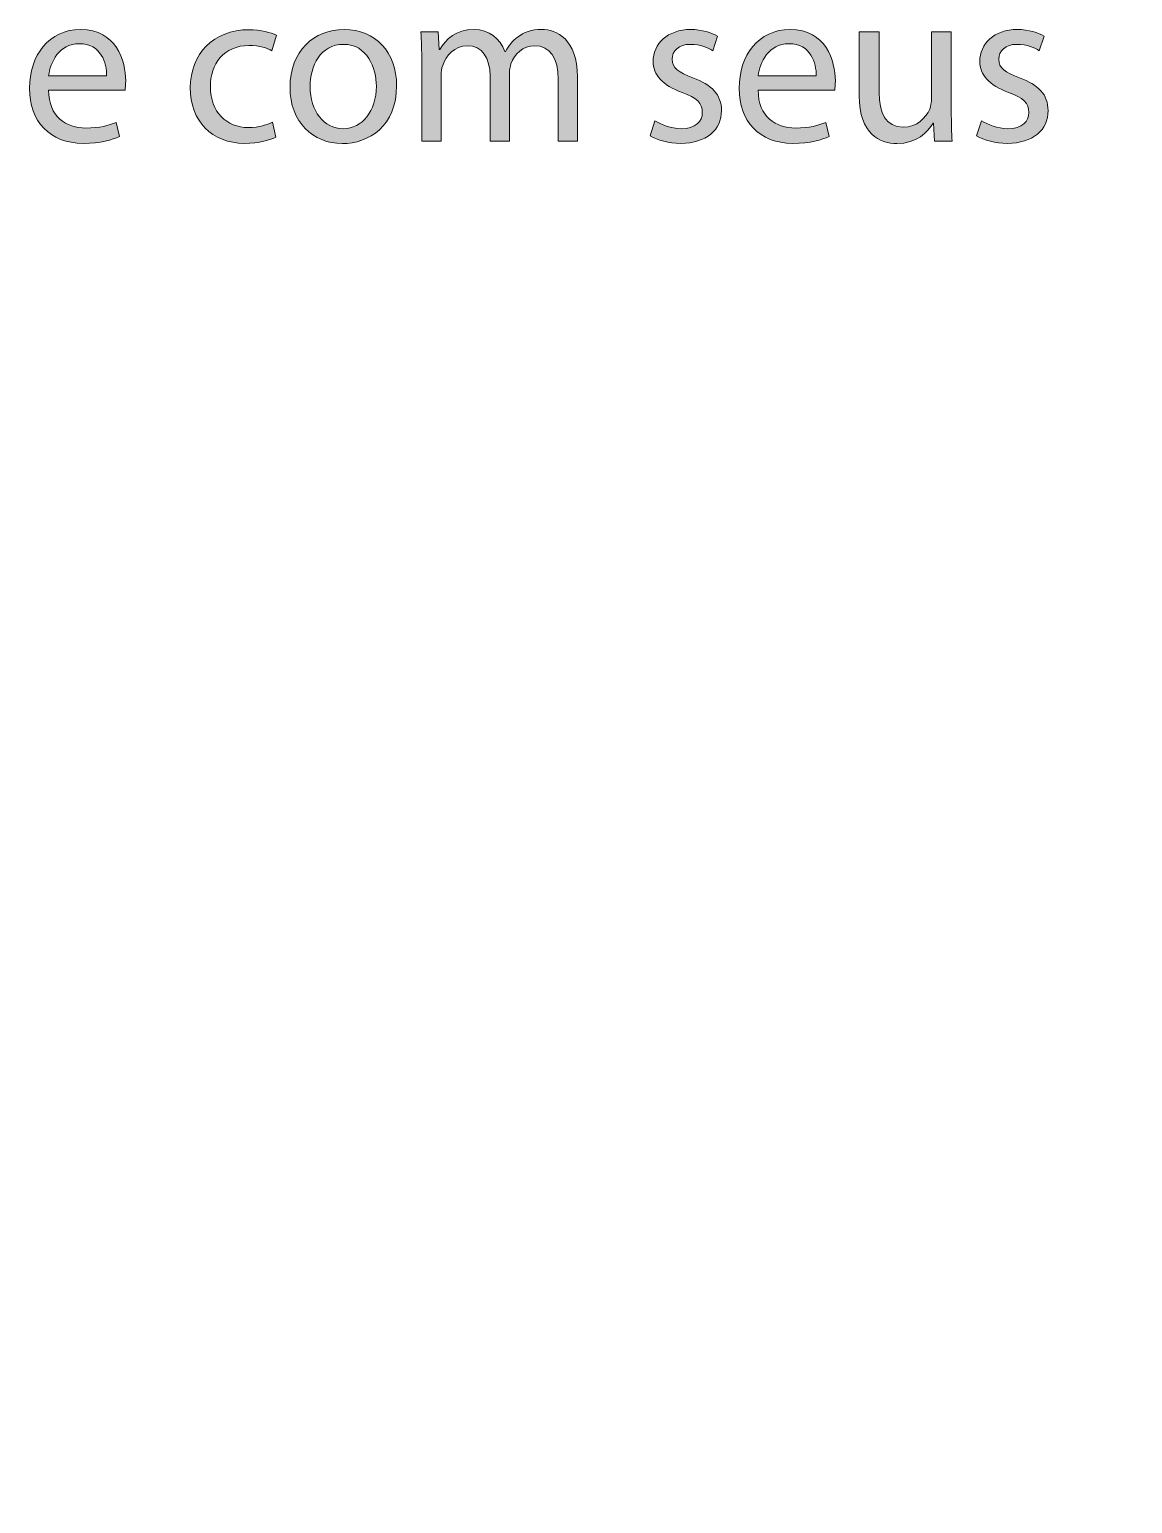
# Model space of a CAD drawing. Header units: inches. Extents: x -507 to 1392, y -754 to 68.
# Drawn here: x 751.2 to 800.1, y -107.8 to -42.5 of the extents above; entities that cross this region are included whole.
import ezdxf

# ---------------------------------------------------------------- set-up
doc = ezdxf.new("R2010")
doc.units = ezdxf.units.IN
doc.header["$MEASUREMENT"] = 0
doc.linetypes.add('AI-Linetype-4', pattern=[3.008832, 2.005888, -1.002944])
doc.layers.add('back', color=7, linetype='Continuous')

# ---------------------------------------------------------------- blocks, each defined once
blk = doc.blocks.new('block 185')
at = {"layer": 'back', "color": 7, "linetype": 'AI-Linetype-4', "lineweight": 35, "true_color": 0xffffff}
blk.add_open_spline([(762.746, -133.725), (771.227, -133.725), (798.792, -133.725), (803.542, -133.725), (812.5, -133.725), (815.443, -134.083), (815.443, -119.792), (815.443, -101.43), (815.443, -72.871), (815.443, -67.337), (815.443, -64.222), (818.266, -62.574), (820.225, -62.555), (824.061, -62.519), (828.601, -62.545), (831.878, -62.553)], degree=3, knots=[0, 0, 0, 0, 1, 1, 1, 2, 2, 2, 3, 3, 3, 4, 4, 4, 5, 5, 5, 5], dxfattribs=at)
blk = doc.blocks.new('block 184')
at = {"layer": 'back'}
blk.add_blockref('block 185', (0, 0), dxfattribs=at)
blk = doc.blocks.new('block 190')
at = {"layer": 'back', "true_color": 0x231f20}
h = blk.add_hatch(color=250, dxfattribs=at)
h.dxf.hatch_style = 2
edge = h.paths.add_edge_path()
edge.add_spline(control_points=[(752.015, -45.158), (752.034, -46.348), (752.794, -46.837), (753.674, -46.837), (754.303, -46.837), (754.683, -46.728), (755.013, -46.587), (755.013, -46.587), (755.162, -47.217), (755.162, -47.217), (754.853, -47.357), (754.323, -47.517), (753.554, -47.517), (752.064, -47.517), (751.175, -46.538), (751.175, -45.078), (751.175, -43.619), (752.034, -42.47), (753.443, -42.47), (755.022, -42.47), (755.442, -43.859), (755.442, -44.749), (755.442, -44.928), (755.423, -45.068), (755.412, -45.158), (755.412, -45.158), (752.015, -45.158), (752.015, -45.158)], knot_values=[0, 0, 0, 0, 1, 1, 1, 2, 2, 2, 3, 3, 3, 4, 4, 4, 5, 5, 5, 6, 6, 6, 7, 7, 7, 8, 8, 8, 9, 9, 9, 9], degree=3, periodic=1)
edge = h.paths.add_edge_path()
edge.add_spline(control_points=[(754.593, -44.529), (754.603, -43.969), (754.363, -43.1), (753.373, -43.1), (752.484, -43.1), (752.094, -43.919), (752.024, -44.529), (752.024, -44.529), (754.593, -44.529), (754.593, -44.529)], knot_values=[0, 0, 0, 0, 1, 1, 1, 2, 2, 2, 3, 3, 3, 3], degree=3, periodic=1)
h = blk.add_hatch(color=250, dxfattribs=at)
h.dxf.hatch_style = 2
edge = h.paths.add_edge_path()
edge.add_spline(control_points=[(767.452, -44.958), (767.452, -46.748), (766.213, -47.527), (765.043, -47.527), (763.734, -47.527), (762.725, -46.567), (762.725, -45.038), (762.725, -43.419), (763.784, -42.47), (765.123, -42.47), (766.513, -42.47), (767.452, -43.479), (767.452, -44.958)], knot_values=[0, 0, 0, 0, 1, 1, 1, 2, 2, 2, 3, 3, 3, 4, 4, 4, 4], degree=3, periodic=1)
edge = h.paths.add_edge_path()
edge.add_spline(control_points=[(763.614, -45.008), (763.614, -46.068), (764.224, -46.867), (765.083, -46.867), (765.923, -46.867), (766.553, -46.078), (766.553, -44.988), (766.553, -44.169), (766.143, -43.129), (765.104, -43.129), (764.063, -43.129), (763.614, -44.089), (763.614, -45.008)], knot_values=[0, 0, 0, 0, 1, 1, 1, 2, 2, 2, 3, 3, 3, 4, 4, 4, 4], degree=3, periodic=1)
h = blk.add_hatch(color=250, dxfattribs=at)
h.dxf.hatch_style = 2
edge = h.paths.add_edge_path()
edge.add_spline(control_points=[(768.564, -43.889), (768.564, -43.389), (768.555, -42.979), (768.524, -42.58), (768.524, -42.58), (769.294, -42.58), (769.294, -42.58), (769.294, -42.58), (769.334, -43.359), (769.334, -43.359), (769.334, -43.359), (769.364, -43.359), (769.364, -43.359), (769.634, -42.899), (770.084, -42.47), (770.883, -42.47), (771.543, -42.47), (772.043, -42.87), (772.253, -43.439), (772.253, -43.439), (772.272, -43.439), (772.272, -43.439), (772.423, -43.169), (772.612, -42.959), (772.812, -42.81), (773.103, -42.59), (773.422, -42.47), (773.882, -42.47), (774.521, -42.47), (775.471, -42.89), (775.471, -44.568), (775.471, -44.568), (775.471, -47.417), (775.471, -47.417), (775.471, -47.417), (774.611, -47.417), (774.611, -47.417), (774.611, -47.417), (774.611, -44.679), (774.611, -44.679), (774.611, -43.749), (774.271, -43.189), (773.562, -43.189), (773.062, -43.189), (772.672, -43.559), (772.522, -43.989), (772.482, -44.109), (772.452, -44.269), (772.452, -44.429), (772.452, -44.429), (772.452, -47.417), (772.452, -47.417), (772.452, -47.417), (771.593, -47.417), (771.593, -47.417), (771.593, -47.417), (771.593, -44.519), (771.593, -44.519), (771.593, -43.749), (771.253, -43.189), (770.583, -43.189), (770.034, -43.189), (769.634, -43.629), (769.494, -44.069), (769.444, -44.199), (769.424, -44.349), (769.424, -44.499), (769.424, -44.499), (769.424, -47.417), (769.424, -47.417), (769.424, -47.417), (768.564, -47.417), (768.564, -47.417), (768.564, -47.417), (768.564, -43.889), (768.564, -43.889)], knot_values=[0, 0, 0, 0, 1, 1, 1, 2, 2, 2, 3, 3, 3, 4, 4, 4, 5, 5, 5, 6, 6, 6, 7, 7, 7, 8, 8, 8, 9, 9, 9, 10, 10, 10, 11, 11, 11, 12, 12, 12, 13, 13, 13, 14, 14, 14, 15, 15, 15, 16, 16, 16, 17, 17, 17, 18, 18, 18, 19, 19, 19, 20, 20, 20, 21, 21, 21, 22, 22, 22, 23, 23, 23, 24, 24, 24, 25, 25, 25, 25], degree=3, periodic=1)
h = blk.add_hatch(color=250, dxfattribs=at)
h.dxf.hatch_style = 2
edge = h.paths.add_edge_path()
edge.add_spline(control_points=[(778.904, -46.518), (779.164, -46.688), (779.624, -46.867), (780.063, -46.867), (780.703, -46.867), (781.004, -46.547), (781.004, -46.147), (781.004, -45.728), (780.754, -45.498), (780.104, -45.258), (779.234, -44.948), (778.824, -44.469), (778.824, -43.889), (778.824, -43.109), (779.454, -42.47), (780.494, -42.47), (780.983, -42.47), (781.413, -42.61), (781.683, -42.77), (781.683, -42.77), (781.463, -43.409), (781.463, -43.409), (781.273, -43.289), (780.924, -43.129), (780.474, -43.129), (779.954, -43.129), (779.664, -43.429), (779.664, -43.789), (779.664, -44.189), (779.954, -44.369), (780.584, -44.608), (781.423, -44.928), (781.853, -45.348), (781.853, -46.068), (781.853, -46.917), (781.193, -47.517), (780.044, -47.517), (779.515, -47.517), (779.024, -47.387), (778.685, -47.187), (778.685, -47.187), (778.904, -46.518), (778.904, -46.518)], knot_values=[0, 0, 0, 0, 1, 1, 1, 2, 2, 2, 3, 3, 3, 4, 4, 4, 5, 5, 5, 6, 6, 6, 7, 7, 7, 8, 8, 8, 9, 9, 9, 10, 10, 10, 11, 11, 11, 12, 12, 12, 13, 13, 13, 14, 14, 14, 14], degree=3, periodic=1)
h = blk.add_hatch(color=250, dxfattribs=at)
h.dxf.hatch_style = 2
edge = h.paths.add_edge_path()
edge.add_spline(control_points=[(783.475, -45.158), (783.494, -46.348), (784.254, -46.837), (785.133, -46.837), (785.763, -46.837), (786.143, -46.728), (786.473, -46.587), (786.473, -46.587), (786.622, -47.217), (786.622, -47.217), (786.312, -47.357), (785.783, -47.517), (785.014, -47.517), (783.524, -47.517), (782.635, -46.538), (782.635, -45.078), (782.635, -43.619), (783.494, -42.47), (784.903, -42.47), (786.482, -42.47), (786.902, -43.859), (786.902, -44.749), (786.902, -44.928), (786.883, -45.068), (786.872, -45.158), (786.872, -45.158), (783.475, -45.158), (783.475, -45.158)], knot_values=[0, 0, 0, 0, 1, 1, 1, 2, 2, 2, 3, 3, 3, 4, 4, 4, 5, 5, 5, 6, 6, 6, 7, 7, 7, 8, 8, 8, 9, 9, 9, 9], degree=3, periodic=1)
edge = h.paths.add_edge_path()
edge.add_spline(control_points=[(786.053, -44.529), (786.062, -43.969), (785.823, -43.1), (784.833, -43.1), (783.944, -43.1), (783.554, -43.919), (783.484, -44.529), (783.484, -44.529), (786.053, -44.529), (786.053, -44.529)], knot_values=[0, 0, 0, 0, 1, 1, 1, 2, 2, 2, 3, 3, 3, 3], degree=3, periodic=1)
h = blk.add_hatch(color=250, dxfattribs=at)
h.dxf.hatch_style = 2
edge = h.paths.add_edge_path()
edge.add_spline(control_points=[(793.384, -46.518), (793.644, -46.688), (794.104, -46.867), (794.543, -46.867), (795.183, -46.867), (795.483, -46.547), (795.483, -46.147), (795.483, -45.728), (795.233, -45.498), (794.583, -45.258), (793.714, -44.948), (793.304, -44.469), (793.304, -43.889), (793.304, -43.109), (793.934, -42.47), (794.974, -42.47), (795.463, -42.47), (795.893, -42.61), (796.162, -42.77), (796.162, -42.77), (795.942, -43.409), (795.942, -43.409), (795.753, -43.289), (795.403, -43.129), (794.953, -43.129), (794.434, -43.129), (794.144, -43.429), (794.144, -43.789), (794.144, -44.189), (794.434, -44.369), (795.063, -44.608), (795.902, -44.928), (796.332, -45.348), (796.332, -46.068), (796.332, -46.917), (795.673, -47.517), (794.523, -47.517), (793.994, -47.517), (793.504, -47.387), (793.164, -47.187), (793.164, -47.187), (793.384, -46.518), (793.384, -46.518)], knot_values=[0, 0, 0, 0, 1, 1, 1, 2, 2, 2, 3, 3, 3, 4, 4, 4, 5, 5, 5, 6, 6, 6, 7, 7, 7, 8, 8, 8, 9, 9, 9, 10, 10, 10, 11, 11, 11, 12, 12, 12, 13, 13, 13, 14, 14, 14, 14], degree=3, periodic=1)
h = blk.add_hatch(color=250, dxfattribs=at)
h.dxf.hatch_style = 2
edge = h.paths.add_edge_path()
edge.add_spline(control_points=[(762.103, -47.237), (761.873, -47.357), (761.363, -47.517), (760.713, -47.517), (759.254, -47.517), (758.305, -46.527), (758.305, -45.048), (758.305, -43.559), (759.324, -42.479), (760.903, -42.479), (761.423, -42.479), (761.883, -42.61), (762.122, -42.729), (762.122, -42.729), (761.923, -43.409), (761.923, -43.409), (761.713, -43.289), (761.383, -43.179), (760.903, -43.179), (759.794, -43.179), (759.194, -43.999), (759.194, -45.008), (759.194, -46.128), (759.914, -46.817), (760.873, -46.817), (761.373, -46.817), (761.703, -46.688), (761.952, -46.578), (761.952, -46.578), (762.103, -47.237), (762.103, -47.237)], knot_values=[0, 0, 0, 0, 1, 1, 1, 2, 2, 2, 3, 3, 3, 4, 4, 4, 5, 5, 5, 6, 6, 6, 7, 7, 7, 8, 8, 8, 9, 9, 9, 10, 10, 10, 10], degree=3, periodic=1)
h = blk.add_hatch(color=250, dxfattribs=at)
h.dxf.hatch_style = 2
edge = h.paths.add_edge_path()
edge.add_spline(control_points=[(792.042, -46.098), (792.042, -46.598), (792.052, -47.037), (792.082, -47.417), (792.082, -47.417), (791.303, -47.417), (791.303, -47.417), (791.303, -47.417), (791.253, -46.627), (791.253, -46.627), (791.253, -46.627), (791.232, -46.627), (791.232, -46.627), (791.003, -47.017), (790.493, -47.527), (789.634, -47.527), (788.874, -47.527), (787.964, -47.107), (787.964, -45.408), (787.964, -45.408), (787.964, -42.58), (787.964, -42.58), (787.964, -42.58), (788.844, -42.58), (788.844, -42.58), (788.844, -42.58), (788.844, -45.258), (788.844, -45.258), (788.844, -46.178), (789.124, -46.797), (789.923, -46.797), (790.513, -46.797), (790.923, -46.388), (791.083, -45.998), (791.133, -45.868), (791.162, -45.708), (791.162, -45.548), (791.162, -45.548), (791.162, -42.58), (791.162, -42.58), (791.162, -42.58), (792.042, -42.58), (792.042, -42.58), (792.042, -42.58), (792.042, -46.098), (792.042, -46.098)], knot_values=[0, 0, 0, 0, 1, 1, 1, 2, 2, 2, 3, 3, 3, 4, 4, 4, 5, 5, 5, 6, 6, 6, 7, 7, 7, 8, 8, 8, 9, 9, 9, 10, 10, 10, 11, 11, 11, 12, 12, 12, 13, 13, 13, 14, 14, 14, 15, 15, 15, 15], degree=3, periodic=1)
at = {"layer": 'back', "lineweight": 0}
for points, knots in [([(752.015, -45.158), (752.034, -46.348), (752.794, -46.837), (753.674, -46.837), (754.303, -46.837), (754.683, -46.728), (755.013, -46.587), (755.013, -46.587), (755.162, -47.217), (755.162, -47.217), (754.853, -47.357), (754.323, -47.517), (753.554, -47.517), (752.064, -47.517), (751.175, -46.538), (751.175, -45.078), (751.175, -43.619), (752.034, -42.47), (753.443, -42.47), (755.022, -42.47), (755.442, -43.859), (755.442, -44.749), (755.442, -44.928), (755.423, -45.068), (755.412, -45.158), (755.412, -45.158), (752.015, -45.158), (752.015, -45.158)], [0, 0, 0, 0, 1, 1, 1, 2, 2, 2, 3, 3, 3, 4, 4, 4, 5, 5, 5, 6, 6, 6, 7, 7, 7, 8, 8, 8, 9, 9, 9, 9]), ([(767.452, -44.958), (767.452, -46.748), (766.213, -47.527), (765.043, -47.527), (763.734, -47.527), (762.725, -46.567), (762.725, -45.038), (762.725, -43.419), (763.784, -42.47), (765.123, -42.47), (766.513, -42.47), (767.452, -43.479), (767.452, -44.958)], [0, 0, 0, 0, 1, 1, 1, 2, 2, 2, 3, 3, 3, 4, 4, 4, 4]), ([(768.564, -43.889), (768.564, -43.389), (768.555, -42.979), (768.524, -42.58), (768.524, -42.58), (769.294, -42.58), (769.294, -42.58), (769.294, -42.58), (769.334, -43.359), (769.334, -43.359), (769.334, -43.359), (769.364, -43.359), (769.364, -43.359), (769.634, -42.899), (770.084, -42.47), (770.883, -42.47), (771.543, -42.47), (772.043, -42.87), (772.253, -43.439), (772.253, -43.439), (772.272, -43.439), (772.272, -43.439), (772.423, -43.169), (772.612, -42.959), (772.812, -42.81), (773.103, -42.59), (773.422, -42.47), (773.882, -42.47), (774.521, -42.47), (775.471, -42.89), (775.471, -44.568), (775.471, -44.568), (775.471, -47.417), (775.471, -47.417), (775.471, -47.417), (774.611, -47.417), (774.611, -47.417), (774.611, -47.417), (774.611, -44.679), (774.611, -44.679), (774.611, -43.749), (774.271, -43.189), (773.562, -43.189), (773.062, -43.189), (772.672, -43.559), (772.522, -43.989), (772.482, -44.109), (772.452, -44.269), (772.452, -44.429), (772.452, -44.429), (772.452, -47.417), (772.452, -47.417), (772.452, -47.417), (771.593, -47.417), (771.593, -47.417), (771.593, -47.417), (771.593, -44.519), (771.593, -44.519), (771.593, -43.749), (771.253, -43.189), (770.583, -43.189), (770.034, -43.189), (769.634, -43.629), (769.494, -44.069), (769.444, -44.199), (769.424, -44.349), (769.424, -44.499), (769.424, -44.499), (769.424, -47.417), (769.424, -47.417), (769.424, -47.417), (768.564, -47.417), (768.564, -47.417), (768.564, -47.417), (768.564, -43.889), (768.564, -43.889)], [0, 0, 0, 0, 1, 1, 1, 2, 2, 2, 3, 3, 3, 4, 4, 4, 5, 5, 5, 6, 6, 6, 7, 7, 7, 8, 8, 8, 9, 9, 9, 10, 10, 10, 11, 11, 11, 12, 12, 12, 13, 13, 13, 14, 14, 14, 15, 15, 15, 16, 16, 16, 17, 17, 17, 18, 18, 18, 19, 19, 19, 20, 20, 20, 21, 21, 21, 22, 22, 22, 23, 23, 23, 24, 24, 24, 25, 25, 25, 25]), ([(778.904, -46.518), (779.164, -46.688), (779.624, -46.867), (780.063, -46.867), (780.703, -46.867), (781.004, -46.547), (781.004, -46.147), (781.004, -45.728), (780.754, -45.498), (780.104, -45.258), (779.234, -44.948), (778.824, -44.469), (778.824, -43.889), (778.824, -43.109), (779.454, -42.47), (780.494, -42.47), (780.983, -42.47), (781.413, -42.61), (781.683, -42.77), (781.683, -42.77), (781.463, -43.409), (781.463, -43.409), (781.273, -43.289), (780.924, -43.129), (780.474, -43.129), (779.954, -43.129), (779.664, -43.429), (779.664, -43.789), (779.664, -44.189), (779.954, -44.369), (780.584, -44.608), (781.423, -44.928), (781.853, -45.348), (781.853, -46.068), (781.853, -46.917), (781.193, -47.517), (780.044, -47.517), (779.515, -47.517), (779.024, -47.387), (778.685, -47.187), (778.685, -47.187), (778.904, -46.518), (778.904, -46.518)], [0, 0, 0, 0, 1, 1, 1, 2, 2, 2, 3, 3, 3, 4, 4, 4, 5, 5, 5, 6, 6, 6, 7, 7, 7, 8, 8, 8, 9, 9, 9, 10, 10, 10, 11, 11, 11, 12, 12, 12, 13, 13, 13, 14, 14, 14, 14]), ([(783.475, -45.158), (783.494, -46.348), (784.254, -46.837), (785.133, -46.837), (785.763, -46.837), (786.143, -46.728), (786.473, -46.587), (786.473, -46.587), (786.622, -47.217), (786.622, -47.217), (786.312, -47.357), (785.783, -47.517), (785.014, -47.517), (783.524, -47.517), (782.635, -46.538), (782.635, -45.078), (782.635, -43.619), (783.494, -42.47), (784.903, -42.47), (786.482, -42.47), (786.902, -43.859), (786.902, -44.749), (786.902, -44.928), (786.883, -45.068), (786.872, -45.158), (786.872, -45.158), (783.475, -45.158), (783.475, -45.158)], [0, 0, 0, 0, 1, 1, 1, 2, 2, 2, 3, 3, 3, 4, 4, 4, 5, 5, 5, 6, 6, 6, 7, 7, 7, 8, 8, 8, 9, 9, 9, 9]), ([(793.384, -46.518), (793.644, -46.688), (794.104, -46.867), (794.543, -46.867), (795.183, -46.867), (795.483, -46.547), (795.483, -46.147), (795.483, -45.728), (795.233, -45.498), (794.583, -45.258), (793.714, -44.948), (793.304, -44.469), (793.304, -43.889), (793.304, -43.109), (793.934, -42.47), (794.974, -42.47), (795.463, -42.47), (795.893, -42.61), (796.162, -42.77), (796.162, -42.77), (795.942, -43.409), (795.942, -43.409), (795.753, -43.289), (795.403, -43.129), (794.953, -43.129), (794.434, -43.129), (794.144, -43.429), (794.144, -43.789), (794.144, -44.189), (794.434, -44.369), (795.063, -44.608), (795.902, -44.928), (796.332, -45.348), (796.332, -46.068), (796.332, -46.917), (795.673, -47.517), (794.523, -47.517), (793.994, -47.517), (793.504, -47.387), (793.164, -47.187), (793.164, -47.187), (793.384, -46.518), (793.384, -46.518)], [0, 0, 0, 0, 1, 1, 1, 2, 2, 2, 3, 3, 3, 4, 4, 4, 5, 5, 5, 6, 6, 6, 7, 7, 7, 8, 8, 8, 9, 9, 9, 10, 10, 10, 11, 11, 11, 12, 12, 12, 13, 13, 13, 14, 14, 14, 14]), ([(754.593, -44.529), (754.603, -43.969), (754.363, -43.1), (753.373, -43.1), (752.484, -43.1), (752.094, -43.919), (752.024, -44.529), (752.024, -44.529), (754.593, -44.529), (754.593, -44.529)], [0, 0, 0, 0, 1, 1, 1, 2, 2, 2, 3, 3, 3, 3]), ([(762.103, -47.237), (761.873, -47.357), (761.363, -47.517), (760.713, -47.517), (759.254, -47.517), (758.305, -46.527), (758.305, -45.048), (758.305, -43.559), (759.324, -42.479), (760.903, -42.479), (761.423, -42.479), (761.883, -42.61), (762.122, -42.729), (762.122, -42.729), (761.923, -43.409), (761.923, -43.409), (761.713, -43.289), (761.383, -43.179), (760.903, -43.179), (759.794, -43.179), (759.194, -43.999), (759.194, -45.008), (759.194, -46.128), (759.914, -46.817), (760.873, -46.817), (761.373, -46.817), (761.703, -46.688), (761.952, -46.578), (761.952, -46.578), (762.103, -47.237), (762.103, -47.237)], [0, 0, 0, 0, 1, 1, 1, 2, 2, 2, 3, 3, 3, 4, 4, 4, 5, 5, 5, 6, 6, 6, 7, 7, 7, 8, 8, 8, 9, 9, 9, 10, 10, 10, 10]), ([(786.053, -44.529), (786.062, -43.969), (785.823, -43.1), (784.833, -43.1), (783.944, -43.1), (783.554, -43.919), (783.484, -44.529), (783.484, -44.529), (786.053, -44.529), (786.053, -44.529)], [0, 0, 0, 0, 1, 1, 1, 2, 2, 2, 3, 3, 3, 3]), ([(792.042, -46.098), (792.042, -46.598), (792.052, -47.037), (792.082, -47.417), (792.082, -47.417), (791.303, -47.417), (791.303, -47.417), (791.303, -47.417), (791.253, -46.627), (791.253, -46.627), (791.253, -46.627), (791.232, -46.627), (791.232, -46.627), (791.003, -47.017), (790.493, -47.527), (789.634, -47.527), (788.874, -47.527), (787.964, -47.107), (787.964, -45.408), (787.964, -45.408), (787.964, -42.58), (787.964, -42.58), (787.964, -42.58), (788.844, -42.58), (788.844, -42.58), (788.844, -42.58), (788.844, -45.258), (788.844, -45.258), (788.844, -46.178), (789.124, -46.797), (789.923, -46.797), (790.513, -46.797), (790.923, -46.388), (791.083, -45.998), (791.133, -45.868), (791.162, -45.708), (791.162, -45.548), (791.162, -45.548), (791.162, -42.58), (791.162, -42.58), (791.162, -42.58), (792.042, -42.58), (792.042, -42.58), (792.042, -42.58), (792.042, -46.098), (792.042, -46.098)], [0, 0, 0, 0, 1, 1, 1, 2, 2, 2, 3, 3, 3, 4, 4, 4, 5, 5, 5, 6, 6, 6, 7, 7, 7, 8, 8, 8, 9, 9, 9, 10, 10, 10, 11, 11, 11, 12, 12, 12, 13, 13, 13, 14, 14, 14, 15, 15, 15, 15]), ([(763.614, -45.008), (763.614, -46.068), (764.224, -46.867), (765.083, -46.867), (765.923, -46.867), (766.553, -46.078), (766.553, -44.988), (766.553, -44.169), (766.143, -43.129), (765.104, -43.129), (764.063, -43.129), (763.614, -44.089), (763.614, -45.008)], [0, 0, 0, 0, 1, 1, 1, 2, 2, 2, 3, 3, 3, 4, 4, 4, 4])]:
    blk.add_open_spline(points, degree=3, knots=knots, dxfattribs=at)

msp = doc.modelspace()

# ---------------------------------------------------------------- block references
at = {"layer": 'back'}
for name in ['block 190', 'block 184']:
    msp.add_blockref(name, (0, 0), dxfattribs=at)

doc.saveas('drawing.dxf')
